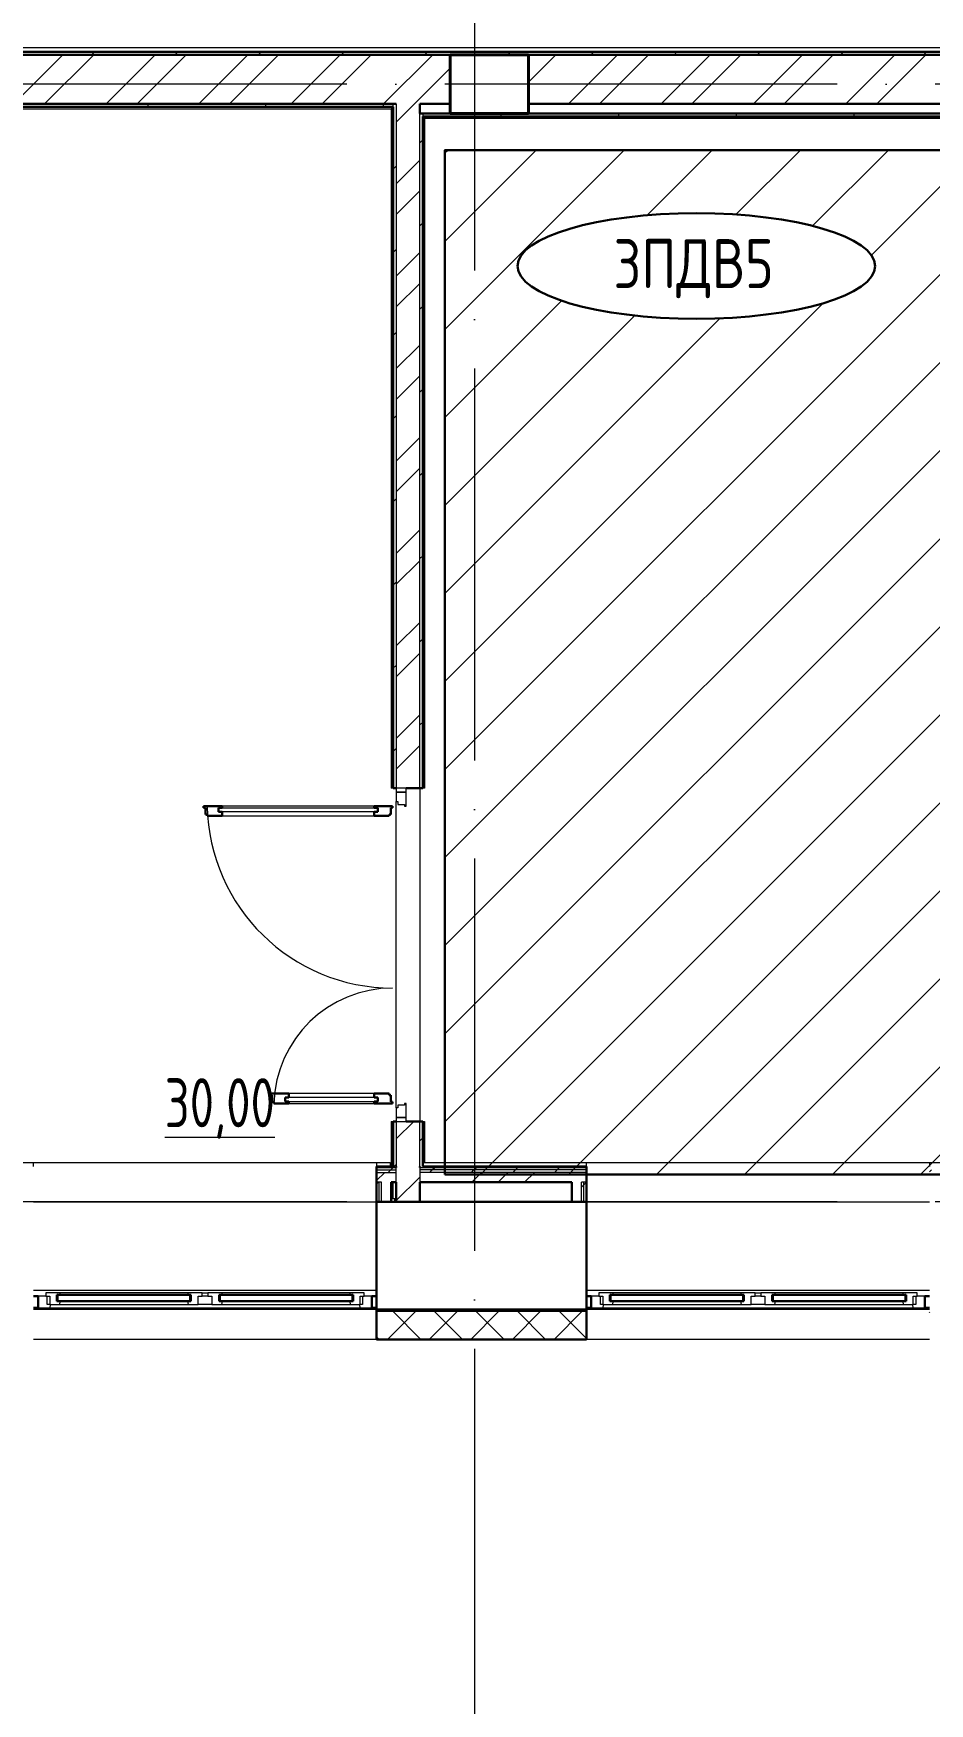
# Model space of a CAD drawing. Header units: millimetres. Extents: x -259809 to 472825, y -397243 to 31861.
# Drawn here: x -54906 to -50336, y -339792 to -331273 of the extents above; entities that cross this region are included whole.
import ezdxf

# ---------------------------------------------------------------- set-up
doc = ezdxf.new("R2010")
doc.units = ezdxf.units.MM
doc.linetypes.add('ADSK_Линия сетки', pattern=[25, 20, -2.5, 0, -2.5])
for name, color, linetype, lineweight in [('_ Окна', 252, 'Continuous', 30), ('Двери', 252, 'Continuous', 9), ('лс', 5, 'Continuous', 30), ('Марки помещений', 252, 'Continuous', 20), ('Несущие колонны', 252, 'Continuous', 18), ('Ограждение', 252, 'Continuous', 9), ('Окна', 252, 'Continuous', 9), ('Оси', 252, 'Continuous', 9), ('Стены внутренние', 252, 'Continuous', 18), ('Стены наружные', 252, 'Continuous', 18), ('Стены штриховка', 7, 'Continuous', 9)]:
    doc.layers.add(name, color=color, linetype=linetype, lineweight=lineweight)
doc.layers.add('Двери открывание', color=7, linetype='Continuous', lineweight=9, true_color=0xc0c0c0)
doc.styles.add('GOST 2.304 type A', font='', dxfattribs={"height": 250})
doc.styles.add('GOST Common_3', font='', dxfattribs={"height": 3.5})
doc.styles.get('GOST 2.304 type A').set_extended_font_data('GOST 2.304 type A')
doc.styles.get('GOST Common_3').set_extended_font_data('GOST 2.304 type A')

# ---------------------------------------------------------------- blocks, each defined once
blk = doc.blocks.new('1 этаж')
at = {"layer": '_ Окна', "color": 251, "true_color": 0x636466}
for p, q in [((-54880.8, 14972.7), (-54905.8, 14972.7)), ((-54905.8, 14914.7), (-54880.8, 14914.7)), ((-54880.8, 14914.7), (-54880.8, 14972.7)), ((-54782.8, 14980.7), (-54785.8, 14980.7)), ((-54785.8, 14980.7), (-54785.8, 14948.7)), ((-54785.8, 14948.7), (-54782.8, 14948.7)), ((-54105.8, 14980.7), (-54782.8, 14980.7)), ((-54782.8, 14980.7), (-54782.8, 14948.7)), ((-54782.8, 14948.7), (-54782.8, 14980.7)), ((-54782.8, 14948.7), (-54105.8, 14948.7)), ((-54105.8, 14948.7), (-54105.8, 14980.7)), ((-54105.8, 14980.7), (-54105.8, 14948.7)), ((-54102.8, 14980.7), (-54105.8, 14980.7)), ((-54105.8, 14948.7), (-54102.8, 14948.7)), ((-54102.8, 14948.7), (-54102.8, 14980.7)), ((-53955.8, 14980.7), (-53958.8, 14980.7)), ((-53958.8, 14980.7), (-53958.8, 14948.7)), ((-53958.8, 14948.7), (-53955.8, 14948.7)), ((-53278.8, 14980.7), (-53955.8, 14980.7)), ((-53955.8, 14980.7), (-53955.8, 14948.7)), ((-53955.8, 14948.7), (-53955.8, 14980.7)), ((-53955.8, 14948.7), (-53278.8, 14948.7)), ((-53278.8, 14948.7), (-53278.8, 14980.7)), ((-53278.8, 14980.7), (-53278.8, 14948.7)), ((-53275.8, 14980.7), (-53278.8, 14980.7)), ((-53278.8, 14948.7), (-53275.8, 14948.7)), ((-53275.8, 14948.7), (-53275.8, 14980.7)), ((-53155.8, 14972.7), (-53180.8, 14972.7)), ((-53180.8, 14972.7), (-53180.8, 14914.7)), ((-53180.8, 14914.7), (-53155.8, 14914.7)), ((-52060.8, 14972.7), (-52085.8, 14972.7)), ((-52085.8, 14914.7), (-52060.8, 14914.7)), ((-52060.8, 14914.7), (-52060.8, 14972.7)), ((-51962.8, 14980.7), (-51965.8, 14980.7)), ((-51965.8, 14980.7), (-51965.8, 14948.7)), ((-51965.8, 14948.7), (-51962.8, 14948.7)), ((-51285.8, 14980.7), (-51962.8, 14980.7)), ((-51962.8, 14980.7), (-51962.8, 14948.7)), ((-51962.8, 14948.7), (-51962.8, 14980.7)), ((-51962.8, 14948.7), (-51285.8, 14948.7)), ((-51285.8, 14948.7), (-51285.8, 14980.7)), ((-51285.8, 14980.7), (-51285.8, 14948.7)), ((-51282.8, 14980.7), (-51285.8, 14980.7)), ((-51285.8, 14948.7), (-51282.8, 14948.7)), ((-51282.8, 14948.7), (-51282.8, 14980.7)), ((-51135.8, 14980.7), (-51138.8, 14980.7)), ((-51138.8, 14980.7), (-51138.8, 14948.7)), ((-51138.8, 14948.7), (-51135.8, 14948.7)), ((-50458.8, 14980.7), (-51135.8, 14980.7)), ((-51135.8, 14980.7), (-51135.8, 14948.7)), ((-51135.8, 14948.7), (-51135.8, 14980.7)), ((-51135.8, 14948.7), (-50458.8, 14948.7)), ((-50458.8, 14948.7), (-50458.8, 14980.7)), ((-50458.8, 14980.7), (-50458.8, 14948.7)), ((-50455.8, 14980.7), (-50458.8, 14980.7)), ((-50458.8, 14948.7), (-50455.8, 14948.7)), ((-50455.8, 14948.7), (-50455.8, 14980.7)), ((-50335.8, 14972.7), (-50360.8, 14972.7)), ((-50360.8, 14972.7), (-50360.8, 14914.7)), ((-50360.8, 14914.7), (-50335.8, 14914.7))]:
    blk.add_line(p, q, dxfattribs=at)
at = {"layer": '_ Окна', "color": 251, "lineweight": 18, "true_color": 0x636466}
for p, q in [((-54842.8, 14972.7), (-54880.8, 14972.7)), ((-54880.8, 14972.7), (-54880.8, 14914.7)), ((-54880.8, 14914.7), (-54821.4, 14914.7)), ((-54786.8, 14989.7), (-54842.8, 14989.7)), ((-54842.8, 14989.7), (-54842.8, 14972.7)), ((-54842.8, 14972.7), (-54822.8, 14972.7)), ((-54834.8, 14931.7), (-54834.8, 14972.7)), ((-54822.8, 14931.7), (-54834.8, 14931.7)), ((-54822.8, 14972.7), (-54822.8, 14931.7)), ((-54822.8, 14931.7), (-54772.4, 14931.7)), ((-54821.4, 14914.7), (-54816.8, 14931.7)), ((-54785.8, 14988.7), (-54786.8, 14989.7)), ((-54784.8, 14989.7), (-54785.8, 14988.7)), ((-54785.8, 14948.7), (-54785.8, 14980.7)), ((-54785.8, 14980.7), (-54767.8, 14980.7)), ((-54767.8, 14948.7), (-54785.8, 14948.7)), ((-54770.2, 14989.7), (-54784.8, 14989.7)), ((-54772.4, 14931.7), (-54767.8, 14948.7)), ((-54767.8, 14980.7), (-54770.2, 14989.7)), ((-54118.4, 14989.7), (-54120.8, 14980.7)), ((-54120.8, 14980.7), (-54102.8, 14980.7)), ((-54102.8, 14948.7), (-54120.8, 14948.7)), ((-54120.8, 14948.7), (-54116.2, 14931.7)), ((-54103.8, 14989.7), (-54118.4, 14989.7)), ((-54116.2, 14931.7), (-54065.8, 14931.7)), ((-54102.8, 14988.7), (-54103.8, 14989.7)), ((-54101.8, 14989.7), (-54102.8, 14988.7)), ((-54102.8, 14980.7), (-54102.8, 14948.7)), ((-54045.8, 14989.7), (-54101.8, 14989.7)), ((-54065.8, 14931.7), (-54065.8, 14972.7)), ((-54065.8, 14972.7), (-54045.8, 14972.7)), ((-54045.8, 14972.7), (-54045.8, 14989.7)), ((-53959.8, 14989.7), (-54015.8, 14989.7)), ((-54015.8, 14989.7), (-54015.8, 14972.7)), ((-54015.8, 14972.7), (-53995.8, 14972.7)), ((-53995.8, 14972.7), (-53995.8, 14931.7)), ((-53995.8, 14931.7), (-53945.4, 14931.7)), ((-53958.8, 14988.7), (-53959.8, 14989.7)), ((-53957.8, 14989.7), (-53958.8, 14988.7)), ((-53958.8, 14948.7), (-53958.8, 14980.7)), ((-53958.8, 14980.7), (-53940.8, 14980.7)), ((-53940.8, 14948.7), (-53958.8, 14948.7)), ((-53943.2, 14989.7), (-53957.8, 14989.7)), ((-53945.4, 14931.7), (-53940.8, 14948.7)), ((-53940.8, 14980.7), (-53943.2, 14989.7)), ((-53291.4, 14989.7), (-53293.8, 14980.7)), ((-53293.8, 14980.7), (-53275.8, 14980.7)), ((-53275.8, 14948.7), (-53293.8, 14948.7)), ((-53293.8, 14948.7), (-53289.2, 14931.7)), ((-53276.8, 14989.7), (-53291.4, 14989.7)), ((-53289.2, 14931.7), (-53238.8, 14931.7)), ((-53275.8, 14988.7), (-53276.8, 14989.7)), ((-53274.8, 14989.7), (-53275.8, 14988.7)), ((-53275.8, 14980.7), (-53275.8, 14948.7)), ((-53218.8, 14989.7), (-53274.8, 14989.7)), ((-53244.8, 14931.7), (-53240.2, 14914.7)), ((-53240.2, 14914.7), (-53180.8, 14914.7)), ((-53238.8, 14931.7), (-53238.8, 14972.7)), ((-53238.8, 14972.7), (-53218.8, 14972.7)), ((-53226.8, 14931.7), (-53238.8, 14931.7)), ((-53226.8, 14972.7), (-53226.8, 14931.7)), ((-53218.8, 14972.7), (-53218.8, 14989.7)), ((-53180.8, 14972.7), (-53218.8, 14972.7)), ((-53180.8, 14914.7), (-53180.8, 14972.7)), ((-52022.8, 14972.7), (-52060.8, 14972.7)), ((-52060.8, 14972.7), (-52060.8, 14914.7)), ((-52060.8, 14914.7), (-52001.4, 14914.7)), ((-51966.8, 14989.7), (-52022.8, 14989.7)), ((-52022.8, 14989.7), (-52022.8, 14972.7)), ((-52022.8, 14972.7), (-52002.8, 14972.7)), ((-52014.8, 14931.7), (-52014.8, 14972.7)), ((-52002.8, 14931.7), (-52014.8, 14931.7)), ((-52002.8, 14972.7), (-52002.8, 14931.7)), ((-52002.8, 14931.7), (-51952.4, 14931.7)), ((-52001.4, 14914.7), (-51996.8, 14931.7)), ((-51965.8, 14988.7), (-51966.8, 14989.7)), ((-51964.8, 14989.7), (-51965.8, 14988.7)), ((-51965.8, 14948.7), (-51965.8, 14980.7)), ((-51965.8, 14980.7), (-51947.8, 14980.7)), ((-51947.8, 14948.7), (-51965.8, 14948.7)), ((-51950.2, 14989.7), (-51964.8, 14989.7)), ((-51952.4, 14931.7), (-51947.8, 14948.7)), ((-51947.8, 14980.7), (-51950.2, 14989.7)), ((-51298.4, 14989.7), (-51300.8, 14980.7)), ((-51300.8, 14980.7), (-51282.8, 14980.7)), ((-51282.8, 14948.7), (-51300.8, 14948.7)), ((-51300.8, 14948.7), (-51296.2, 14931.7)), ((-51283.8, 14989.7), (-51298.4, 14989.7)), ((-51296.2, 14931.7), (-51245.8, 14931.7)), ((-51282.8, 14988.7), (-51283.8, 14989.7)), ((-51281.8, 14989.7), (-51282.8, 14988.7)), ((-51282.8, 14980.7), (-51282.8, 14948.7)), ((-51225.8, 14989.7), (-51281.8, 14989.7)), ((-51245.8, 14931.7), (-51245.8, 14972.7)), ((-51245.8, 14972.7), (-51225.8, 14972.7)), ((-51225.8, 14972.7), (-51225.8, 14989.7)), ((-51139.8, 14989.7), (-51195.8, 14989.7)), ((-51195.8, 14989.7), (-51195.8, 14972.7)), ((-51195.8, 14972.7), (-51175.8, 14972.7)), ((-51175.8, 14972.7), (-51175.8, 14931.7)), ((-51175.8, 14931.7), (-51125.4, 14931.7)), ((-51138.8, 14988.7), (-51139.8, 14989.7)), ((-51137.8, 14989.7), (-51138.8, 14988.7)), ((-51138.8, 14948.7), (-51138.8, 14980.7)), ((-51138.8, 14980.7), (-51120.8, 14980.7)), ((-51120.8, 14948.7), (-51138.8, 14948.7)), ((-51123.2, 14989.7), (-51137.8, 14989.7)), ((-51125.4, 14931.7), (-51120.8, 14948.7)), ((-51120.8, 14980.7), (-51123.2, 14989.7)), ((-50471.4, 14989.7), (-50473.8, 14980.7)), ((-50473.8, 14980.7), (-50455.8, 14980.7)), ((-50455.8, 14948.7), (-50473.8, 14948.7)), ((-50473.8, 14948.7), (-50469.2, 14931.7)), ((-50456.8, 14989.7), (-50471.4, 14989.7)), ((-50469.2, 14931.7), (-50418.8, 14931.7)), ((-50455.8, 14988.7), (-50456.8, 14989.7)), ((-50454.8, 14989.7), (-50455.8, 14988.7)), ((-50455.8, 14980.7), (-50455.8, 14948.7)), ((-50398.8, 14989.7), (-50454.8, 14989.7)), ((-50424.8, 14931.7), (-50420.2, 14914.7)), ((-50420.2, 14914.7), (-50360.8, 14914.7)), ((-50418.8, 14931.7), (-50418.8, 14972.7)), ((-50418.8, 14972.7), (-50398.8, 14972.7)), ((-50406.8, 14931.7), (-50418.8, 14931.7)), ((-50406.8, 14972.7), (-50406.8, 14931.7)), ((-50398.8, 14972.7), (-50398.8, 14989.7)), ((-50360.8, 14972.7), (-50398.8, 14972.7)), ((-50360.8, 14914.7), (-50360.8, 14972.7))]:
    blk.add_line(p, q, dxfattribs=at)
at = {"layer": 'Двери', "color": 251, "true_color": 0x636466}
for p, q in [((-53005.8, 17564.7), (-53055.8, 17564.7)), ((-53055.8, 17564.7), (-53055.8, 17544.7)), ((-53005.8, 17544.7), (-53005.8, 17564.7)), ((-53961.8, 17463.7), (-53149.8, 17463.7)), ((-53961.8, 17442.7), (-53961.8, 17463.7)), ((-53167.8, 17472.7), (-53943.8, 17472.7)), ((-53149.8, 17463.7), (-53149.8, 17442.7)), ((-53055.8, 17544.7), (-53005.8, 17544.7)), ((-53005.8, 17544.7), (-53055.8, 17544.7)), ((-53055.8, 17544.7), (-53055.8, 17495.7)), ((-53055.8, 17495.7), (-53047.8, 17495.7)), ((-53047.8, 17495.7), (-53047.8, 17481.7)), ((-53047.8, 17481.7), (-53013.8, 17481.7)), ((-53013.8, 17481.7), (-53013.8, 17472.7)), ((-53013.8, 17472.7), (-53005.8, 17472.7)), ((-53005.8, 17472.7), (-53005.8, 17544.7)), ((-53149.8, 17442.7), (-53961.8, 17442.7)), ((-53943.8, 17422.7), (-53167.8, 17422.7)), ((-53149.8, 15986.7), (-53621.8, 15986.7)), ((-53621.8, 15986.7), (-53621.8, 15965.7)), ((-53621.8, 15965.7), (-53149.8, 15965.7)), ((-53167.8, 16006.7), (-53603.8, 16006.7)), ((-53603.8, 15956.7), (-53167.8, 15956.7)), ((-53149.8, 15965.7), (-53149.8, 15986.7)), ((-53055.8, 15933.7), (-53055.8, 15884.7)), ((-53047.8, 15933.7), (-53055.8, 15933.7)), ((-53013.8, 15947.7), (-53047.8, 15947.7)), ((-53047.8, 15947.7), (-53047.8, 15933.7)), ((-53005.8, 15956.7), (-53013.8, 15956.7)), ((-53013.8, 15956.7), (-53013.8, 15947.7)), ((-53005.8, 15884.7), (-53005.8, 15956.7)), ((-53005.8, 15884.7), (-53055.8, 15884.7)), ((-53055.8, 15884.7), (-53055.8, 15864.7)), ((-53055.8, 15884.7), (-53005.8, 15884.7)), ((-53055.8, 15864.7), (-53005.8, 15864.7)), ((-53005.8, 15864.7), (-53005.8, 15884.7))]:
    blk.add_line(p, q, dxfattribs=at)
at = {"layer": 'Двери', "color": 251, "lineweight": 30, "true_color": 0x636466}
for p, q in [((-53943.8, 17472.7), (-54037.8, 17472.7)), ((-54037.8, 17472.7), (-54037.8, 17464.7)), ((-54037.8, 17464.7), (-54028.8, 17464.7)), ((-54028.8, 17464.7), (-54028.8, 17430.7)), ((-53961.8, 17463.7), (-53943.8, 17463.7)), ((-53961.8, 17442.7), (-53961.8, 17463.7)), ((-53943.8, 17463.7), (-53943.8, 17472.7)), ((-53073.8, 17472.7), (-53167.8, 17472.7)), ((-53167.8, 17463.7), (-53167.8, 17472.7)), ((-53149.8, 17463.7), (-53167.8, 17463.7)), ((-53149.8, 17442.7), (-53149.8, 17463.7)), ((-53082.8, 17430.7), (-53082.8, 17464.7)), ((-53082.8, 17464.7), (-53073.8, 17464.7)), ((-53073.8, 17464.7), (-53073.8, 17472.7)), ((-54028.8, 17430.7), (-54019.8, 17430.7)), ((-54019.8, 17430.7), (-54019.8, 17422.7)), ((-54019.8, 17422.7), (-53943.8, 17422.7)), ((-53943.8, 17442.7), (-53961.8, 17442.7)), ((-53943.8, 17422.7), (-53943.8, 17442.7)), ((-53167.8, 17442.7), (-53149.8, 17442.7)), ((-53167.8, 17422.7), (-53167.8, 17442.7)), ((-53167.8, 17422.7), (-53091.8, 17422.7)), ((-53091.8, 17422.7), (-53091.8, 17430.7)), ((-53091.8, 17430.7), (-53082.8, 17430.7)), ((-53603.8, 16006.7), (-53697.8, 16006.7)), ((-53697.8, 16006.7), (-53697.8, 15998.7)), ((-53697.8, 15998.7), (-53688.8, 15998.7)), ((-53688.8, 15998.7), (-53688.8, 15964.7)), ((-53688.8, 15964.7), (-53679.8, 15964.7)), ((-53679.8, 15964.7), (-53679.8, 15956.7)), ((-53679.8, 15956.7), (-53603.8, 15956.7)), ((-53603.8, 15986.7), (-53621.8, 15986.7)), ((-53621.8, 15986.7), (-53621.8, 15965.7)), ((-53621.8, 15965.7), (-53603.8, 15965.7)), ((-53603.8, 16006.7), (-53603.8, 15986.7)), ((-53603.8, 15965.7), (-53603.8, 15956.7)), ((-53091.8, 16006.7), (-53167.8, 16006.7)), ((-53167.8, 16006.7), (-53167.8, 15986.7)), ((-53167.8, 15986.7), (-53149.8, 15986.7)), ((-53167.8, 15965.7), (-53167.8, 15956.7)), ((-53149.8, 15965.7), (-53167.8, 15965.7)), ((-53167.8, 15956.7), (-53073.8, 15956.7)), ((-53149.8, 15986.7), (-53149.8, 15965.7)), ((-53091.8, 15998.7), (-53091.8, 16006.7)), ((-53082.8, 15998.7), (-53091.8, 15998.7)), ((-53082.8, 15964.7), (-53082.8, 15998.7)), ((-53073.8, 15964.7), (-53082.8, 15964.7)), ((-53073.8, 15956.7), (-53073.8, 15964.7))]:
    blk.add_line(p, q, dxfattribs=at)
at = {"layer": 'Двери открывание', "color": 251, "true_color": 0x636466}
for centre, radius, start, end in [((-53073.8, 17490.7), 946, 181.09026, 270), ((-53073.8, 15938.7), 606, 90, 178.29789)]:
    blk.add_arc(centre, radius, start, end, dxfattribs=at)
at = {"layer": 'Несущие колонны', "color": 251, "lineweight": 40, "true_color": 0x636466}
for p, q in [((-52780.8, 21304.7), (-52380.8, 21304.7)), ((-52780.8, 21004.7), (-52780.8, 21304.7)), ((-52380.8, 21304.7), (-52780.8, 21304.7)), ((-52380.8, 21304.7), (-52380.8, 21004.7)), ((-52780.8, 21054.7), (-52780.8, 21004.7)), ((-52380.8, 21004.7), (-52380.8, 21054.7)), ((-52380.8, 21004.7), (-52780.8, 21004.7))]:
    blk.add_line(p, q, dxfattribs=at)
at = {"layer": 'Несущие колонны', "color": 251, "true_color": 0x636466}
for p, q in [((-52780.8, 21304.7), (-52780.8, 21054.7)), ((-52380.8, 21054.7), (-52380.8, 21304.7)), ((-52780.8, 21004.7), (-52380.8, 21004.7))]:
    blk.add_line(p, q, dxfattribs=at)
at = {"layer": 'Ограждение', "color": 251, "true_color": 0x636466}
for p, q in [((-44465.8, 21339.7), (-58420.8, 21339.7)), ((-58430.8, 21029.7), (-53080.8, 21029.7)), ((-53080.8, 21029.7), (-53070.8, 21039.7)), ((-53080.8, 21029.7), (-53080.8, 17564.7)), ((-52920.8, 20989.7), (-52910.8, 20979.7)), ((-37220.8, 20979.7), (-52910.8, 20979.7)), ((-52910.8, 20979.7), (-52910.8, 17564.7)), ((-53070.8, 17564.7), (-53080.8, 17564.7)), ((-52910.8, 17564.7), (-52920.8, 17564.7)), ((-53080.8, 15864.7), (-53070.8, 15864.7)), ((-53080.8, 15864.7), (-53080.8, 15634.7)), ((-52920.8, 15864.7), (-52910.8, 15864.7)), ((-52910.8, 15864.7), (-52910.8, 15654.7)), ((-58440.9, 15654.7), (-53085.8, 15654.7)), ((-54905.8, 15634.7), (-54905.8, 15654.7)), ((-54905.8, 15654.7), (-53155.8, 15654.7)), ((-53155.8, 15654.7), (-53155.8, 15634.7)), ((-53085.8, 15654.7), (-53085.8, 15634.7)), ((-52920.8, 15654.7), (-49495.8, 15654.7)), ((-52085.8, 15634.7), (-52085.8, 15654.7)), ((-52085.8, 15654.7), (-50335.8, 15654.7)), ((-50335.8, 15654.7), (-50335.8, 15634.7)), ((-53070.8, 15470.7), (-53070.8, 15554.7)), ((-54905.8, 15454.7), (-53155.8, 15454.7)), ((-53071.8, 15470.7), (-53080.8, 15479.7)), ((-52085.8, 15454.7), (-50335.8, 15454.7)), ((-54905.8, 15004.7), (-53155.8, 15004.7)), ((-52085.8, 15004.7), (-50335.8, 15004.7))]:
    blk.add_line(p, q, dxfattribs=at)
at = {"layer": 'Окна', "color": 251, "true_color": 0x636466}
for p, q in [((-54821.4, 14914.7), (-53240.2, 14914.7)), ((-54784.8, 14989.7), (-54786.8, 14989.7)), ((-54772.4, 14931.7), (-54116.2, 14931.7)), ((-54118.4, 14989.7), (-54770.2, 14989.7)), ((-54101.8, 14989.7), (-54103.8, 14989.7)), ((-53995.8, 14931.7), (-54065.8, 14931.7)), ((-54045.8, 14989.7), (-54015.8, 14989.7)), ((-54015.8, 14972.7), (-54045.8, 14972.7)), ((-53957.8, 14989.7), (-53959.8, 14989.7)), ((-53945.4, 14931.7), (-53289.2, 14931.7)), ((-53291.4, 14989.7), (-53943.2, 14989.7)), ((-53274.8, 14989.7), (-53276.8, 14989.7)), ((-52001.4, 14914.7), (-50420.2, 14914.7)), ((-51964.8, 14989.7), (-51966.8, 14989.7)), ((-51952.4, 14931.7), (-51296.2, 14931.7)), ((-51298.4, 14989.7), (-51950.2, 14989.7)), ((-51281.8, 14989.7), (-51283.8, 14989.7)), ((-51175.8, 14931.7), (-51245.8, 14931.7)), ((-51225.8, 14989.7), (-51195.8, 14989.7)), ((-51195.8, 14972.7), (-51225.8, 14972.7)), ((-51137.8, 14989.7), (-51139.8, 14989.7)), ((-51125.4, 14931.7), (-50469.2, 14931.7)), ((-50471.4, 14989.7), (-51123.2, 14989.7)), ((-50454.8, 14989.7), (-50456.8, 14989.7))]:
    blk.add_line(p, q, dxfattribs=at)
at = {"layer": 'Оси', "color": 251, "linetype": 'ADSK_Линия сетки', "ltscale": 100, "true_color": 0x636466}
for p, q in [((-52655.8, 32205.3), (-52655.8, 10954.7)), ((-805.8, 21154.7), (-72528.1, 21154.7)), ((-805.8, 15454.7), (-72528.1, 15454.7))]:
    blk.add_line(p, q, dxfattribs=at)
at = {"layer": 'Стены внутренние', "color": 251, "lineweight": 30, "true_color": 0x636466}
for p, q in [((-53155.8, 15454.7), (-53155.8, 14904.7)), ((-53055.8, 15454.7), (-53080.8, 15454.7)), ((-52160.8, 15454.7), (-52935.8, 15454.7)), ((-52085.8, 14904.7), (-52085.8, 15454.7)), ((-53155.8, 14904.7), (-52085.8, 14904.7)), ((-53155.8, 14894.7), (-53155.8, 14752.7)), ((-52085.8, 14752.7), (-52085.8, 14894.7)), ((-53155.8, 14752.7), (-52085.8, 14752.7))]:
    blk.add_line(p, q, dxfattribs=at)
at = {"layer": 'Стены внутренние', "color": 251, "true_color": 0x636466}
for p, q in [((-53155.8, 14904.7), (-54905.8, 14904.7)), ((-50335.8, 14904.7), (-52085.8, 14904.7)), ((-53155.8, 14752.7), (-54905.8, 14752.7)), ((-50335.8, 14752.7), (-52085.8, 14752.7))]:
    blk.add_line(p, q, dxfattribs=at)
at = {"layer": 'Стены внутренние', "color": 251, "linetype": 'Continuous', "lineweight": 9, "true_color": 0x636466}
for p, q in [((-53097.7, 14754.7), (-52957.7, 14894.7)), ((-52931.9, 14754.7), (-53071.9, 14894.7)), ((-52885.6, 14754.7), (-52745.6, 14894.7)), ((-52719.8, 14754.7), (-52859.8, 14894.7)), ((-52673.5, 14754.7), (-52533.5, 14894.7)), ((-52507.7, 14754.7), (-52647.7, 14894.7)), ((-52461.3, 14754.7), (-52321.3, 14894.7)), ((-52295.5, 14754.7), (-52435.5, 14894.7)), ((-52249.2, 14754.7), (-52109.2, 14894.7)), ((-52087.8, 14759.1), (-52223.4, 14894.7)), ((-50333.8, 14887.9), (-50335.8, 14891.4)), ((-53144.1, 14754.7), (-53153.8, 14764.4)), ((-53045.9, 14754.7), (-53047, 14752.7))]:
    blk.add_line(p, q, dxfattribs=at)
at = {"layer": 'Стены наружные', "color": 251, "lineweight": 30, "true_color": 0x636466}
for p, q in [((-58455.8, 21304.7), (-44465.8, 21304.7)), ((-44395.8, 21319.7), (-58440.8, 21319.7)), ((-58455.8, 21054.7), (-53055.8, 21054.7)), ((-52935.8, 21004.7), (-52935.8, 21054.7)), ((-52935.8, 21054.7), (-52780.8, 21054.7)), ((-52380.8, 21054.7), (-46743.8, 21054.7)), ((-58440.8, 21039.7), (-53070.8, 21039.7)), ((-53070.8, 21039.7), (-53070.8, 17564.7)), ((-52780.8, 21004.7), (-52935.8, 21004.7)), ((-52920.8, 17564.7), (-52920.8, 20989.7)), ((-52920.8, 20989.7), (-37210.8, 20989.7)), ((-46743.8, 21004.7), (-52380.8, 21004.7)), ((-53070.8, 17564.7), (-53055.8, 17564.7)), ((-53005.8, 17564.7), (-52920.8, 17564.7)), ((-53070.8, 15864.7), (-53070.8, 15634.7)), ((-53055.8, 15864.7), (-53070.8, 15864.7)), ((-52920.8, 15864.7), (-53005.8, 15864.7)), ((-52920.8, 15634.7), (-52920.8, 15864.7)), ((-53070.8, 15634.7), (-53155.8, 15634.7)), ((-53155.8, 15634.7), (-53155.8, 15454.7)), ((-53055.8, 15629.7), (-53055.8, 15634.7)), ((-52935.8, 15629.7), (-52935.8, 15634.7)), ((-52085.8, 15634.7), (-52920.8, 15634.7)), ((-52085.8, 15454.7), (-52085.8, 15634.7)), ((-53080.8, 15554.7), (-53055.8, 15554.7)), ((-53080.8, 15454.7), (-53080.8, 15554.7)), ((-53055.8, 15554.7), (-53055.8, 15454.7)), ((-52935.8, 15454.7), (-52935.8, 15554.7)), ((-52935.8, 15554.7), (-52160.8, 15554.7)), ((-52160.8, 15554.7), (-52160.8, 15454.7)), ((-53155.8, 15454.7), (-53080.8, 15454.7)), ((-53055.8, 15454.7), (-52935.8, 15454.7)), ((-52160.8, 15454.7), (-52085.8, 15454.7)), ((-53155.8, 14904.7), (-53155.8, 14894.7)), ((-52085.8, 14894.7), (-52085.8, 14904.7))]:
    blk.add_line(p, q, dxfattribs=at)
at = {"layer": 'Стены наружные', "color": 251, "linetype": 'Continuous', "lineweight": 9, "true_color": 0x636466}
for p, q in [((-55005.7, 21054.7), (-54755.7, 21304.7)), ((-54848.5, 21054.7), (-54598.5, 21304.7)), ((-54608.8, 21304.7), (-54593.8, 21319.7)), ((-54534.2, 21054.7), (-54284.2, 21304.7)), ((-54377, 21054.7), (-54127, 21304.7)), ((-54184.5, 21304.7), (-54169.5, 21319.7)), ((-54062.7, 21054.7), (-53812.7, 21304.7)), ((-53905.6, 21054.7), (-53655.6, 21304.7)), ((-53760.2, 21304.7), (-53745.2, 21319.7)), ((-53591.3, 21054.7), (-53341.3, 21304.7)), ((-53434.1, 21054.7), (-53184.1, 21304.7)), ((-53336, 21304.7), (-53321, 21319.7)), ((-53119.8, 21054.7), (-52869.8, 21304.7)), ((-52911.7, 21304.7), (-52896.7, 21319.7)), ((-52487.4, 21304.7), (-52472.4, 21319.7)), ((-52380.8, 21165.1), (-52241.2, 21304.7)), ((-52176.9, 21054.7), (-51926.9, 21304.7)), ((-52063.2, 21304.7), (-52048.2, 21319.7)), ((-52019.7, 21054.7), (-51769.7, 21304.7)), ((-51705.4, 21054.7), (-51455.4, 21304.7)), ((-51638.9, 21304.7), (-51623.9, 21319.7)), ((-51548.3, 21054.7), (-51298.3, 21304.7)), ((-51233.9, 21054.7), (-50983.9, 21304.7)), ((-51214.6, 21304.7), (-51199.6, 21319.7)), ((-51076.8, 21054.7), (-50826.8, 21304.7)), ((-50790.4, 21304.7), (-50775.4, 21319.7)), ((-50762.5, 21054.7), (-50512.5, 21304.7)), ((-50605.3, 21054.7), (-50355.3, 21304.7)), ((-50366.1, 21304.7), (-50351.1, 21319.7)), ((-52962.6, 21054.7), (-52780.8, 21236.5)), ((-54319.8, 21039.7), (-54319.8, 21054.7)), ((-53719.8, 21039.7), (-53719.8, 21054.7)), ((-53119.8, 21039.7), (-53119.8, 21054.7)), ((-53055.8, 20961.5), (-52962.6, 21054.7)), ((-52519.8, 20989.7), (-52519.8, 21004.7)), ((-51919.8, 20989.7), (-51919.8, 21004.7)), ((-51319.8, 20989.7), (-51319.8, 21004.7)), ((-50719.8, 20989.7), (-50719.8, 21004.7)), ((-52935.8, 20856.3), (-52920.8, 20871.3)), ((-53070.8, 20721.3), (-53055.8, 20736.3)), ((-53055.8, 20647.2), (-52935.8, 20767.2)), ((-53055.8, 20490.1), (-52935.8, 20610.1)), ((-52935.8, 20432.1), (-52920.8, 20447.1)), ((-53070.8, 20297.1), (-53055.8, 20312.1)), ((-53055.8, 20175.8), (-52935.8, 20295.8)), ((-53055.8, 20018.6), (-52935.8, 20138.6)), ((-52935.8, 20007.8), (-52920.8, 20022.8)), ((-53070.8, 19872.8), (-53055.8, 19887.8)), ((-53055.8, 19704.3), (-52935.8, 19824.3)), ((-53055.8, 19547.1), (-52935.8, 19667.1)), ((-52935.8, 19583.5), (-52920.8, 19598.5)), ((-53070.8, 19448.5), (-53055.8, 19463.5)), ((-53055.8, 19232.8), (-52935.8, 19352.8)), ((-53055.8, 19075.7), (-52935.8, 19195.7)), ((-52935.8, 19159.3), (-52920.8, 19174.3)), ((-53070.8, 19024.3), (-53055.8, 19039.3)), ((-53055.8, 18761.4), (-52935.8, 18881.4)), ((-52935.8, 18735), (-52920.8, 18750)), ((-53055.8, 18604.2), (-52935.8, 18724.2)), ((-53070.8, 18600), (-53055.8, 18615)), ((-53055.8, 18289.9), (-52935.8, 18409.9)), ((-52935.8, 18310.7), (-52920.8, 18325.7)), ((-53055.8, 18132.8), (-52935.8, 18252.8)), ((-53070.8, 18175.7), (-53055.8, 18190.7)), ((-53055.8, 17818.4), (-52935.8, 17938.4)), ((-52935.8, 17886.5), (-52920.8, 17901.5)), ((-53070.8, 17751.5), (-53055.8, 17766.5)), ((-53055.8, 17661.3), (-52935.8, 17781.3)), ((-53055.8, 15775.4), (-52966.6, 15864.7)), ((-52935.8, 15765.2), (-52920.8, 15780.2)), ((-53155.8, 15562.9), (-53114.1, 15604.7)), ((-53096.3, 15604.7), (-53083.8, 15617.2)), ((-53083.8, 15617.2), (-53071.3, 15629.7)), ((-53071.3, 15629.7), (-53066.3, 15634.7)), ((-53066.3, 15634.7), (-53055.8, 15645.2)), ((-52884.1, 15604.7), (-52871.6, 15617.2)), ((-52871.6, 15617.2), (-52859.1, 15629.7)), ((-52672, 15604.7), (-52659.5, 15617.2)), ((-52670.6, 15554.7), (-52620.6, 15604.7)), ((-52659.5, 15617.2), (-52647, 15629.7)), ((-52647, 15629.7), (-52642, 15634.7)), ((-52535.7, 15554.7), (-52485.7, 15604.7)), ((-52459.9, 15604.7), (-52447.4, 15617.2)), ((-52447.4, 15617.2), (-52434.9, 15629.7)), ((-52400.7, 15554.7), (-52350.7, 15604.7)), ((-52247.7, 15604.7), (-52235.2, 15617.2)), ((-52235.2, 15617.2), (-52222.7, 15629.7)), ((-52222.7, 15629.7), (-52217.7, 15634.7)), ((-50335.8, 15607.4), (-50326, 15617.2)), ((-53155.8, 15545.2), (-53146.3, 15554.7)), ((-53055.8, 15461.1), (-52935.8, 15581.1)), ((-52110.8, 15529.5), (-52098.3, 15542)), ((-52098.3, 15542), (-52085.8, 15554.5))]:
    blk.add_line(p, q, dxfattribs=at)
at = {"layer": 'Стены наружные', "color": 251, "true_color": 0x636466}
for p, q in [((-52780.8, 21054.7), (-52780.8, 21304.7)), ((-52380.8, 21304.7), (-52380.8, 21054.7)), ((-52380.8, 21004.7), (-52780.8, 21004.7)), ((-52935.8, 17564.7), (-52935.8, 15864.7)), ((-53055.8, 15933.7), (-53055.8, 17495.7)), ((-53080.8, 15470.7), (-53063.3, 15470.7)), ((-53063.3, 15455.7), (-53080.8, 15455.7)), ((-53063.3, 15455.7), (-53063.3, 15470.7))]:
    blk.add_line(p, q, dxfattribs=at)
at = {"layer": 'Стены штриховка', "color": 251, "true_color": 0x636466}
for p, q in [((-53070.8, 21039.7), (-53070.8, 21054.7)), ((-53055.8, 21054.7), (-53055.8, 17564.7)), ((-52935.8, 17564.7), (-52935.8, 21004.7)), ((-52920.8, 21004.7), (-52920.8, 20989.7)), ((-53055.8, 15864.7), (-53055.8, 15634.7)), ((-52935.8, 15634.7), (-52935.8, 15864.7)), ((-53155.8, 15629.7), (-53055.8, 15629.7)), ((-53055.8, 15629.7), (-53155.8, 15629.7)), ((-53155.8, 15617.2), (-53055.8, 15617.2)), ((-53155.8, 15604.7), (-53055.8, 15604.7)), ((-53055.8, 15554.7), (-53055.8, 15629.7)), ((-52935.8, 15629.7), (-52085.8, 15629.7)), ((-52935.8, 15629.7), (-52935.8, 15554.7)), ((-52085.8, 15617.2), (-52935.8, 15617.2)), ((-52085.8, 15604.7), (-52935.8, 15604.7)), ((-53130.8, 15554.7), (-53155.8, 15554.7)), ((-53143.3, 15454.7), (-53143.3, 15554.7)), ((-53130.8, 15454.7), (-53130.8, 15554.7)), ((-52110.8, 15454.7), (-52110.8, 15554.7)), ((-52085.8, 15554.7), (-52110.8, 15554.7)), ((-52098.3, 15454.7), (-52098.3, 15554.7)), ((-52085.8, 14894.7), (-53155.8, 14894.7)), ((-53153.8, 14754.7), (-53153.8, 14894.7)), ((-52087.8, 14894.7), (-52087.8, 14754.7)), ((-52087.8, 14754.7), (-53153.8, 14754.7))]:
    blk.add_line(p, q, dxfattribs=at)
at = {"layer": 'Марки помещений', "color": 251, "true_color": 0x636466, "style": 'GOST Common_3', "width": 0.9}
blk.add_text('%%U30,00', height=250, dxfattribs=at).set_placement((-54236.4, 15834.9))

msp = doc.modelspace()

# ---------------------------------------------------------------- hatches: boundary and pattern name
at = {"layer": 'лс', "lineweight": 5}
h = msp.add_hatch(dxfattribs=at)
h.set_pattern_fill('ANSI31', color=3, scale=100)
h.set_pattern_definition([(45, (-39913.94, 14176.16), (-224.5064, 224.5064), [])])
h.paths.add_polyline_path([(-35213.6, -333449.6), (-37353, -333449.6), (-37353, -331868.2), (-52807.4, -331868.2), (-52807.4, -337092.2), (-35910.1, -337092.2), (-35910.1, -335694.5), (-35213.6, -335694.5)])
edge = h.paths.add_edge_path(flags=16)
edge.add_ellipse((-51525, -332459.6), major_axis=(911.9, 0), ratio=0.29514, start_angle=0, end_angle=360)
h.paths.add_polyline_path([(-52003.5, -332731.8), (-51074.9, -332731.8), (-51074.9, -332223.2), (-52003.5, -332223.2)], flags=24)

# ---------------------------------------------------------------- linework, layer by layer
at = {"layer": 'лс', "color": 3, "lineweight": 30}
msp.add_lwpolyline([(-52807.4, -337092.2), (-52807.4, -331868.2), (-37353, -331868.2), (-37353, -333449.6), (-35213.6, -333449.6), (-35213.6, -335694.5), (-35910.1, -335694.5), (-35910.1, -337092.2)], close=True, dxfattribs=at)
msp.add_ellipse((-51525, -332459.6), major_axis=(911.9, 0), ratio=0.29514, dxfattribs=at)

# ---------------------------------------------------------------- block references
msp.add_blockref('1 этаж', (0, -352686.9))

# ---------------------------------------------------------------- texts
at = {"layer": 'лс', "color": 3, "lineweight": 5, "insert": (-51539.2, -332473.1), "char_height": 250, "width": 1872.196, "attachment_point": 5, "style": 'GOST 2.304 type A'}
msp.add_mtext('ЗПДВ5', dxfattribs=at)

doc.saveas('drawing.dxf')
